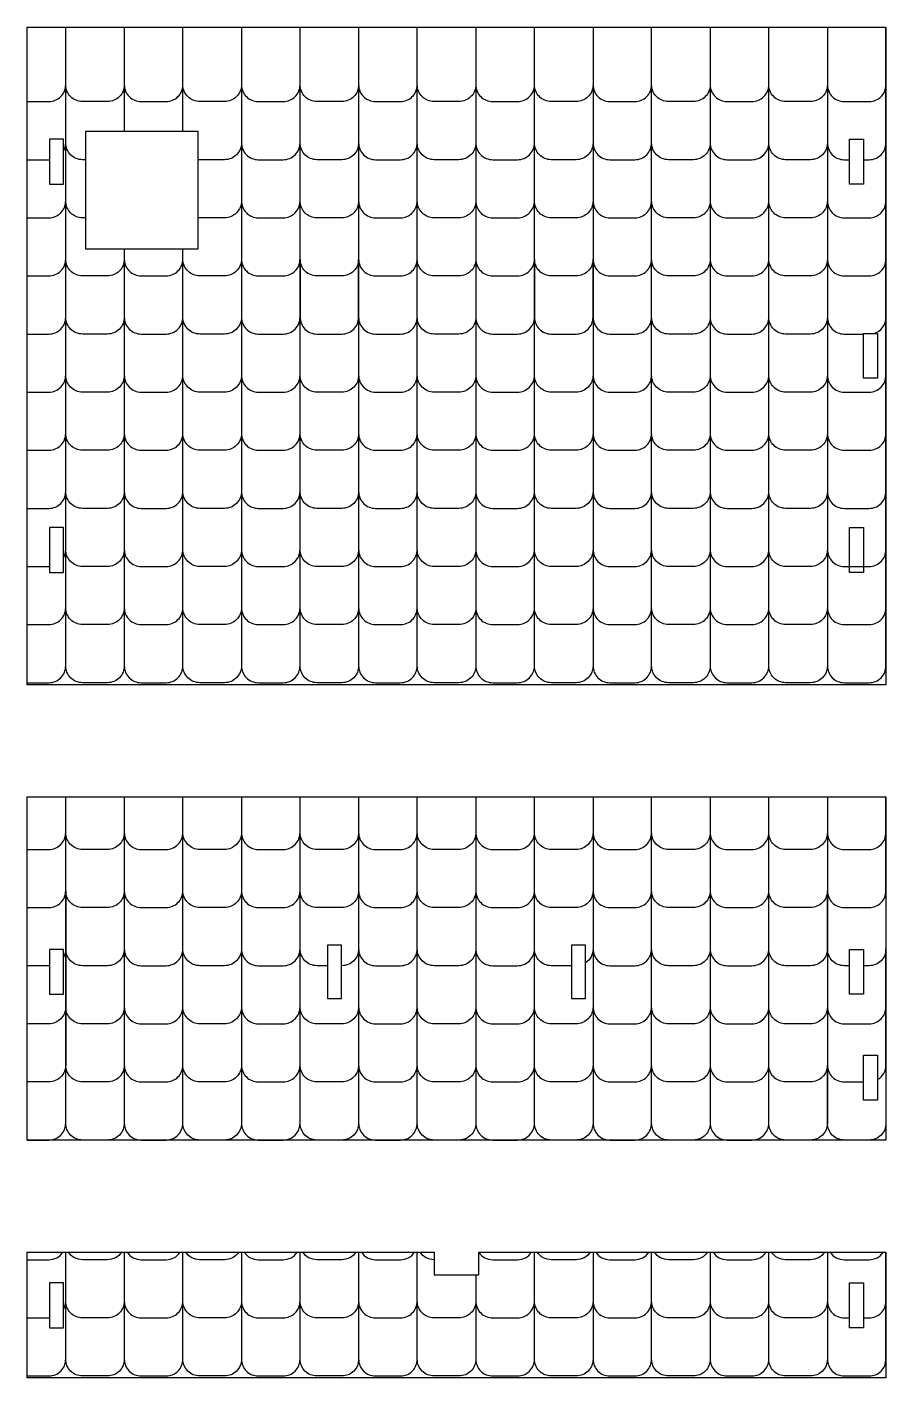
# Model space of a CAD drawing. Extents: x -798 to 1523, y 1114 to 3070.
# Drawn here: x 1156 to 1523, y 2491 to 3068 of the extents above; entities that cross this region are included whole.
import ezdxf

# ---------------------------------------------------------------- set-up
doc = ezdxf.new("R2010")
doc.units = 0
doc.header["$MEASUREMENT"] = 0
doc.layers.add('LAYER1', color=18, linetype='CONTINUOUS')

msp = doc.modelspace()

# ---------------------------------------------------------------- linework, layer by layer
at = {"layer": 'LAYER1'}
for points in [[(1156.24, 3036.45), (1165.57, 3036.45, 0.414214), (1172.77, 3043.65), (1172.77, 3068.33)], [(1197.82, 3068.33), (1197.82, 3043.65, -0.414214), (1190.62, 3036.45), (1179.97, 3036.45, -0.414214), (1172.77, 3043.65), (1172.77, 3068.33)], [(1197.82, 3068.33), (1197.82, 3043.65, 0.414214), (1205.02, 3036.45), (1215.67, 3036.45, 0.414214), (1222.87, 3043.65), (1222.87, 3068.33)], [(1247.91, 3068.33), (1247.91, 3043.65, -0.414214), (1240.71, 3036.45), (1230.07, 3036.45, -0.414214), (1222.87, 3043.65), (1222.87, 3068.33)], [(1247.91, 3068.33), (1247.91, 3043.65, 0.414214), (1255.11, 3036.45), (1265.76, 3036.45, 0.414214), (1272.96, 3043.65), (1272.96, 3068.33)], [(1298.01, 3068.33), (1298.01, 3043.65, -0.414214), (1290.81, 3036.45), (1280.16, 3036.45, -0.414214), (1272.96, 3043.65), (1272.96, 3068.33)], [(1298.01, 3068.33), (1298.01, 3043.65, 0.414214), (1305.21, 3036.45), (1315.86, 3036.45, 0.414214), (1323.06, 3043.65), (1323.06, 3068.33)], [(1348.1, 3068.33), (1348.1, 3043.65, -0.414214), (1340.9, 3036.45), (1330.26, 3036.45, -0.414214), (1323.06, 3043.65), (1323.06, 3068.33)], [(1348.1, 3068.33), (1348.1, 3043.65, 0.414214), (1355.3, 3036.45), (1365.95, 3036.45, 0.414214), (1373.15, 3043.65), (1373.15, 3068.33)], [(1398.2, 3068.33), (1398.2, 3043.65, -0.414214), (1391, 3036.45), (1380.35, 3036.45, -0.414214), (1373.15, 3043.65), (1373.15, 3068.33)], [(1398.2, 3068.33), (1398.2, 3043.65, 0.414214), (1405.4, 3036.45), (1416.05, 3036.45, 0.414214), (1423.25, 3043.65), (1423.25, 3068.33)], [(1448.29, 3068.33), (1448.29, 3043.65, -0.414214), (1441.09, 3036.45), (1430.45, 3036.45, -0.414214), (1423.25, 3043.65), (1423.25, 3068.33)], [(1448.29, 3068.33), (1448.29, 3043.65, 0.414214), (1455.49, 3036.45), (1466.14, 3036.45, 0.414214), (1473.34, 3043.65), (1473.34, 3068.33)], [(1498.39, 3068.33), (1498.39, 3043.65, -0.414214), (1491.19, 3036.45), (1480.54, 3036.45, -0.414214), (1473.34, 3043.65), (1473.34, 3068.33)], [(1498.39, 3068.33), (1498.39, 3043.65, 0.414214), (1505.59, 3036.45), (1516.24, 3036.45, 0.414214), (1523.44, 3043.65), (1523.44, 3068.33)], [(1171.84, 3015.26, 0.129526), (1172.77, 3018.81), (1172.77, 3043.65)], [(1181.44, 3011.61), (1179.97, 3011.61, -0.414214), (1172.77, 3018.81), (1172.77, 3043.65)], [(1247.91, 3043.65), (1247.91, 3018.81, -0.414214), (1240.71, 3011.61), (1230.07, 3011.61, -0.027222), (1229.28, 3011.65)], [(1247.91, 3043.65), (1247.91, 3018.81, 0.414214), (1255.11, 3011.61), (1265.76, 3011.61, 0.414214), (1272.96, 3018.81), (1272.96, 3043.65)], [(1298.01, 3043.65), (1298.01, 3018.81, -0.414214), (1290.81, 3011.61), (1280.16, 3011.61, -0.414214), (1272.96, 3018.81), (1272.96, 3043.65)], [(1298.01, 3043.65), (1298.01, 3018.81, 0.414214), (1305.21, 3011.61), (1315.86, 3011.61, 0.414214), (1323.06, 3018.81), (1323.06, 3043.65)], [(1348.1, 3043.65), (1348.1, 3018.81, -0.414214), (1340.9, 3011.61), (1330.26, 3011.61, -0.414214), (1323.06, 3018.81), (1323.06, 3043.65)], [(1348.1, 3043.65), (1348.1, 3018.81, 0.414214), (1355.3, 3011.61), (1365.95, 3011.61, 0.414214), (1373.15, 3018.81), (1373.15, 3043.65)], [(1398.2, 3043.65), (1398.2, 3018.81, -0.414214), (1391, 3011.61), (1380.35, 3011.61, -0.414214), (1373.15, 3018.81), (1373.15, 3043.65)], [(1398.2, 3043.65), (1398.2, 3018.81, 0.414214), (1405.4, 3011.61), (1416.05, 3011.61, 0.414214), (1423.25, 3018.81), (1423.25, 3043.65)], [(1448.29, 3043.65), (1448.29, 3018.81, -0.414214), (1441.09, 3011.61), (1430.45, 3011.61, -0.414214), (1423.25, 3018.81), (1423.25, 3043.65)], [(1448.29, 3043.65), (1448.29, 3018.81, 0.414214), (1455.49, 3011.61), (1466.14, 3011.61, 0.414214), (1473.34, 3018.81), (1473.34, 3043.65)], [(1498.39, 3043.65), (1498.39, 3018.81, -0.414214), (1491.19, 3011.61), (1480.54, 3011.61, -0.414214), (1473.34, 3018.81), (1473.34, 3043.65)], [(1498.39, 3043.65), (1498.39, 3018.81, 0.414214), (1505.59, 3011.61), (1507.84, 3011.61)], [(1513.84, 3011.61), (1516.24, 3011.61, 0.414214), (1523.44, 3018.81), (1523.44, 3043.65)], [(1156.24, 2986.77), (1165.57, 2986.77, 0.414214), (1172.77, 2993.97), (1172.77, 3018.81)], [(1181.44, 2986.77), (1179.97, 2986.77, -0.414214), (1172.77, 2993.97), (1172.77, 3018.81)], [(1247.91, 3018.81), (1247.91, 2993.97, -0.414214), (1240.71, 2986.77), (1230.07, 2986.77, -0.027222), (1229.28, 2986.81)], [(1247.91, 3018.81), (1247.91, 2993.97, 0.414214), (1255.11, 2986.77), (1265.76, 2986.77, 0.414214), (1272.96, 2993.97), (1272.96, 3018.81)], [(1298.01, 3018.81), (1298.01, 2993.97, -0.414214), (1290.81, 2986.77), (1280.16, 2986.77, -0.414214), (1272.96, 2993.97), (1272.96, 3018.81)], [(1298.01, 3018.81), (1298.01, 2993.97, 0.414214), (1305.21, 2986.77), (1315.86, 2986.77, 0.414214), (1323.06, 2993.97), (1323.06, 3018.81)], [(1348.1, 3018.81), (1348.1, 2993.97, -0.414214), (1340.9, 2986.77), (1330.26, 2986.77, -0.414214), (1323.06, 2993.97), (1323.06, 3018.81)], [(1348.1, 3018.81), (1348.1, 2993.97, 0.414214), (1355.3, 2986.77), (1365.95, 2986.77, 0.414214), (1373.15, 2993.97), (1373.15, 3018.81)], [(1398.2, 3018.81), (1398.2, 2993.97, -0.414214), (1391, 2986.77), (1380.35, 2986.77, -0.414214), (1373.15, 2993.97), (1373.15, 3018.81)], [(1398.2, 3018.81), (1398.2, 2993.97, 0.414214), (1405.4, 2986.77), (1416.05, 2986.77, 0.414214), (1423.25, 2993.97), (1423.25, 3018.81)], [(1448.29, 3018.81), (1448.29, 2993.97, -0.414214), (1441.09, 2986.77), (1430.45, 2986.77, -0.414214), (1423.25, 2993.97), (1423.25, 3018.81)], [(1448.29, 3018.81), (1448.29, 2993.97, 0.414214), (1455.49, 2986.77), (1466.14, 2986.77, 0.414214), (1473.34, 2993.97), (1473.34, 3018.81)], [(1498.39, 3018.81), (1498.39, 2993.97, -0.414214), (1491.19, 2986.77), (1480.54, 2986.77, -0.414214), (1473.34, 2993.97), (1473.34, 3018.81)], [(1498.39, 3018.81), (1498.39, 2993.97, 0.414214), (1505.59, 2986.77), (1516.24, 2986.77, 0.414214), (1523.44, 2993.97), (1523.44, 3018.81)], [(1156.24, 3011.61), (1165.57, 3011.61, 0.009213), (1165.84, 3011.61)], [(1156.24, 2961.93), (1165.57, 2961.93, 0.414214), (1172.77, 2969.13), (1172.77, 2993.97)], [(1197.82, 2973.33), (1197.82, 2969.13, -0.414214), (1190.62, 2961.93), (1179.97, 2961.93, -0.414214), (1172.77, 2969.13), (1172.77, 2993.97)], [(1247.91, 2993.97), (1247.91, 2969.13, -0.414214), (1240.71, 2961.93), (1230.07, 2961.93, -0.414214), (1222.87, 2969.13), (1222.87, 2973.33)], [(1247.91, 2993.97), (1247.91, 2969.13, 0.414214), (1255.11, 2961.93), (1265.76, 2961.93, 0.414214), (1272.96, 2969.13), (1272.96, 2993.97)], [(1298.01, 2993.97), (1298.01, 2969.13, -0.414214), (1290.81, 2961.93), (1280.16, 2961.93, -0.414214), (1272.96, 2969.13), (1272.96, 2993.97)], [(1298.01, 2993.97), (1298.01, 2969.13, 0.414214), (1305.21, 2961.93), (1315.86, 2961.93, 0.414214), (1323.06, 2969.13), (1323.06, 2993.97)], [(1348.1, 2993.97), (1348.1, 2969.13, -0.414214), (1340.9, 2961.93), (1330.26, 2961.93, -0.414214), (1323.06, 2969.13), (1323.06, 2993.97)], [(1348.1, 2993.97), (1348.1, 2969.13, 0.414214), (1355.3, 2961.93), (1365.95, 2961.93, 0.414214), (1373.15, 2969.13), (1373.15, 2993.97)], [(1398.2, 2993.97), (1398.2, 2969.13, -0.414214), (1391, 2961.93), (1380.35, 2961.93, -0.414214), (1373.15, 2969.13), (1373.15, 2993.97)], [(1398.2, 2993.97), (1398.2, 2969.13, 0.414214), (1405.4, 2961.93), (1416.05, 2961.93, 0.414214), (1423.25, 2969.13), (1423.25, 2993.97)], [(1448.29, 2993.97), (1448.29, 2969.13, -0.414214), (1441.09, 2961.93), (1430.45, 2961.93, -0.414214), (1423.25, 2969.13), (1423.25, 2993.97)], [(1448.29, 2993.97), (1448.29, 2969.13, 0.414214), (1455.49, 2961.93), (1466.14, 2961.93, 0.414214), (1473.34, 2969.13), (1473.34, 2993.97)], [(1498.39, 2993.97), (1498.39, 2969.13, -0.414214), (1491.19, 2961.93), (1480.54, 2961.93, -0.414214), (1473.34, 2969.13), (1473.34, 2993.97)], [(1498.39, 2993.97), (1498.39, 2969.13, 0.414214), (1505.59, 2961.93), (1516.24, 2961.93, 0.414214), (1523.44, 2969.13), (1523.44, 2993.97)], [(1156.24, 2937.09), (1165.57, 2937.09, 0.414214), (1172.77, 2944.29), (1172.77, 2969.13)], [(1197.82, 2969.13), (1197.82, 2944.29, -0.414214), (1190.62, 2937.09), (1179.97, 2937.09, -0.414214), (1172.77, 2944.29), (1172.77, 2969.13)], [(1197.82, 2973.33), (1197.82, 2969.13, 0.414214), (1205.02, 2961.93), (1215.67, 2961.93, 0.414214), (1222.87, 2969.13), (1222.87, 2973.33)], [(1197.82, 2969.13), (1197.82, 2944.29, 0.414214), (1205.02, 2937.09), (1215.67, 2937.09, 0.414214), (1222.87, 2944.29), (1222.87, 2969.13)], [(1247.91, 2969.13), (1247.91, 2944.29, -0.414214), (1240.71, 2937.09), (1230.07, 2937.09, -0.414214), (1222.87, 2944.29), (1222.87, 2969.13)], [(1247.91, 2969.13), (1247.91, 2944.29, 0.414214), (1255.11, 2937.09), (1265.76, 2937.09, 0.414214), (1272.96, 2944.29), (1272.96, 2969.13)], [(1272.96, 2969.13), (1272.96, 2944.29, 0.414214), (1280.16, 2937.09), (1290.81, 2937.09, 0.414214), (1298.01, 2944.29), (1298.01, 2969.13)], [(1298.01, 2969.13), (1298.01, 2944.29, 0.414214), (1305.21, 2937.09), (1315.86, 2937.09, 0.414214), (1323.06, 2944.29), (1323.06, 2969.13)], [(1348.1, 2969.13), (1348.1, 2944.29, -0.414214), (1340.9, 2937.09), (1330.26, 2937.09, -0.414214), (1323.06, 2944.29), (1323.06, 2969.13)], [(1348.1, 2969.13), (1348.1, 2944.29, 0.414214), (1355.3, 2937.09), (1365.95, 2937.09, 0.414214), (1373.15, 2944.29), (1373.15, 2969.13)], [(1373.15, 2969.13), (1373.15, 2944.29, 0.414214), (1380.35, 2937.09), (1391, 2937.09, 0.414214), (1398.2, 2944.29), (1398.2, 2969.13)], [(1398.2, 2969.13), (1398.2, 2944.29, 0.414214), (1405.4, 2937.09), (1416.05, 2937.09, 0.414214), (1423.25, 2944.29), (1423.25, 2969.13)], [(1448.29, 2969.13), (1448.29, 2944.29, -0.414214), (1441.09, 2937.09), (1430.45, 2937.09, -0.414214), (1423.25, 2944.29), (1423.25, 2969.13)], [(1448.29, 2969.13), (1448.29, 2944.29, 0.414214), (1455.49, 2937.09), (1466.14, 2937.09, 0.414214), (1473.34, 2944.29), (1473.34, 2969.13)], [(1498.39, 2969.13), (1498.39, 2944.29, -0.414214), (1491.19, 2937.09), (1480.54, 2937.09, -0.414214), (1473.34, 2944.29), (1473.34, 2969.13)], [(1498.39, 2969.13), (1498.39, 2944.29, 0.414214), (1505.59, 2937.09), (1513.84, 2937.09)], [(1518.2, 2937.36, 0.335351), (1523.44, 2944.29), (1523.44, 2969.13)], [(1156.24, 2912.25), (1165.57, 2912.25, 0.414214), (1172.77, 2919.45), (1172.77, 2944.29)], [(1197.82, 2944.29), (1197.82, 2919.45, -0.414214), (1190.62, 2912.25), (1179.97, 2912.25, -0.414214), (1172.77, 2919.45), (1172.77, 2944.29)], [(1197.82, 2944.29), (1197.82, 2919.45, 0.414214), (1205.02, 2912.25), (1215.67, 2912.25, 0.414214), (1222.87, 2919.45), (1222.87, 2944.29)], [(1247.91, 2944.29), (1247.91, 2919.45, -0.414214), (1240.71, 2912.25), (1230.07, 2912.25, -0.414214), (1222.87, 2919.45), (1222.87, 2944.29)], [(1247.91, 2944.29), (1247.91, 2919.45, 0.414214), (1255.11, 2912.25), (1265.76, 2912.25, 0.414214), (1272.96, 2919.45), (1272.96, 2944.29)], [(1298.01, 2944.29), (1298.01, 2919.45, -0.414214), (1290.81, 2912.25), (1280.16, 2912.25, -0.414214), (1272.96, 2919.45), (1272.96, 2944.29)], [(1298.01, 2944.29), (1298.01, 2919.45, 0.414214), (1305.21, 2912.25), (1315.86, 2912.25, 0.414214), (1323.06, 2919.45), (1323.06, 2944.29)], [(1348.1, 2944.29), (1348.1, 2919.45, -0.414214), (1340.9, 2912.25), (1330.26, 2912.25, -0.414214), (1323.06, 2919.45), (1323.06, 2944.29)], [(1348.1, 2944.29), (1348.1, 2919.45, 0.414214), (1355.3, 2912.25), (1365.95, 2912.25, 0.414214), (1373.15, 2919.45), (1373.15, 2944.29)], [(1398.2, 2944.29), (1398.2, 2919.45, -0.414214), (1391, 2912.25), (1380.35, 2912.25, -0.414214), (1373.15, 2919.45), (1373.15, 2944.29)], [(1398.2, 2944.29), (1398.2, 2919.45, 0.414214), (1405.4, 2912.25), (1416.05, 2912.25, 0.414214), (1423.25, 2919.45), (1423.25, 2944.29)], [(1448.29, 2944.29), (1448.29, 2919.45, -0.414214), (1441.09, 2912.25), (1430.45, 2912.25, -0.414214), (1423.25, 2919.45), (1423.25, 2944.29)], [(1448.29, 2944.29), (1448.29, 2919.45, 0.414214), (1455.49, 2912.25), (1466.14, 2912.25, 0.414214), (1473.34, 2919.45), (1473.34, 2944.29)], [(1498.39, 2944.29), (1498.39, 2919.45, -0.414214), (1491.19, 2912.25), (1480.54, 2912.25, -0.414214), (1473.34, 2919.45), (1473.34, 2944.29)], [(1498.39, 2944.29), (1498.39, 2919.45, 0.414214), (1505.59, 2912.25), (1516.24, 2912.25, 0.414214), (1523.44, 2919.45), (1523.44, 2944.29)], [(1156.24, 2887.41), (1165.57, 2887.41, 0.414214), (1172.77, 2894.61), (1172.77, 2919.45)], [(1197.82, 2919.45), (1197.82, 2894.61, -0.414214), (1190.62, 2887.41), (1179.97, 2887.41, -0.414214), (1172.77, 2894.61), (1172.77, 2919.45)], [(1197.82, 2919.45), (1197.82, 2894.61, 0.414214), (1205.02, 2887.41), (1215.67, 2887.41, 0.414214), (1222.87, 2894.61), (1222.87, 2919.45)], [(1247.91, 2919.45), (1247.91, 2894.61, -0.414214), (1240.71, 2887.41), (1230.07, 2887.41, -0.414214), (1222.87, 2894.61), (1222.87, 2919.45)], [(1247.91, 2919.45), (1247.91, 2894.61, 0.414214), (1255.11, 2887.41), (1265.76, 2887.41, 0.414214), (1272.96, 2894.61), (1272.96, 2919.45)], [(1298.01, 2919.45), (1298.01, 2894.61, -0.414214), (1290.81, 2887.41), (1280.16, 2887.41, -0.414214), (1272.96, 2894.61), (1272.96, 2919.45)], [(1298.01, 2919.45), (1298.01, 2894.61, 0.414214), (1305.21, 2887.41), (1315.86, 2887.41, 0.414214), (1323.06, 2894.61), (1323.06, 2919.45)], [(1348.1, 2919.45), (1348.1, 2894.61, -0.414214), (1340.9, 2887.41), (1330.26, 2887.41, -0.414214), (1323.06, 2894.61), (1323.06, 2919.45)], [(1348.1, 2919.45), (1348.1, 2894.61, 0.414214), (1355.3, 2887.41), (1365.95, 2887.41, 0.414214), (1373.15, 2894.61), (1373.15, 2919.45)], [(1398.2, 2919.45), (1398.2, 2894.61, -0.414214), (1391, 2887.41), (1380.35, 2887.41, -0.414214), (1373.15, 2894.61), (1373.15, 2919.45)], [(1398.2, 2919.45), (1398.2, 2894.61, 0.414214), (1405.4, 2887.41), (1416.05, 2887.41, 0.414214), (1423.25, 2894.61), (1423.25, 2919.45)], [(1448.29, 2919.45), (1448.29, 2894.61, -0.414214), (1441.09, 2887.41), (1430.45, 2887.41, -0.414214), (1423.25, 2894.61), (1423.25, 2919.45)], [(1448.29, 2919.45), (1448.29, 2894.61, 0.414214), (1455.49, 2887.41), (1466.14, 2887.41, 0.414214), (1473.34, 2894.61), (1473.34, 2919.45)], [(1498.39, 2919.45), (1498.39, 2894.61, -0.414214), (1491.19, 2887.41), (1480.54, 2887.41, -0.414214), (1473.34, 2894.61), (1473.34, 2919.45)], [(1498.39, 2919.45), (1498.39, 2894.61, 0.414214), (1505.59, 2887.41), (1516.24, 2887.41, 0.414214), (1523.44, 2894.61), (1523.44, 2919.45)], [(1156.24, 2862.57), (1165.57, 2862.57, 0.414214), (1172.77, 2869.77), (1172.77, 2894.61)], [(1197.82, 2894.61), (1197.82, 2869.77, -0.414214), (1190.62, 2862.57), (1179.97, 2862.57, -0.414214), (1172.77, 2869.77), (1172.77, 2894.61)], [(1197.82, 2894.61), (1197.82, 2869.77, 0.414214), (1205.02, 2862.57), (1215.67, 2862.57, 0.414214), (1222.87, 2869.77), (1222.87, 2894.61)], [(1247.91, 2894.61), (1247.91, 2869.77, -0.414214), (1240.71, 2862.57), (1230.07, 2862.57, -0.414214), (1222.87, 2869.77), (1222.87, 2894.61)], [(1247.91, 2894.61), (1247.91, 2869.77, 0.414214), (1255.11, 2862.57), (1265.76, 2862.57, 0.414214), (1272.96, 2869.77), (1272.96, 2894.61)], [(1298.01, 2894.61), (1298.01, 2869.77, -0.414214), (1290.81, 2862.57), (1280.16, 2862.57, -0.414214), (1272.96, 2869.77), (1272.96, 2894.61)], [(1298.01, 2894.61), (1298.01, 2869.77, 0.414214), (1305.21, 2862.57), (1315.86, 2862.57, 0.414214), (1323.06, 2869.77), (1323.06, 2894.61)], [(1348.1, 2894.61), (1348.1, 2869.77, -0.414214), (1340.9, 2862.57), (1330.26, 2862.57, -0.414214), (1323.06, 2869.77), (1323.06, 2894.61)], [(1348.1, 2894.61), (1348.1, 2869.77, 0.414214), (1355.3, 2862.57), (1365.95, 2862.57, 0.414214), (1373.15, 2869.77), (1373.15, 2894.61)], [(1398.2, 2894.61), (1398.2, 2869.77, -0.414214), (1391, 2862.57), (1380.35, 2862.57, -0.414214), (1373.15, 2869.77), (1373.15, 2894.61)], [(1398.2, 2894.61), (1398.2, 2869.77, 0.414214), (1405.4, 2862.57), (1416.05, 2862.57, 0.414214), (1423.25, 2869.77), (1423.25, 2894.61)], [(1448.29, 2894.61), (1448.29, 2869.77, -0.414214), (1441.09, 2862.57), (1430.45, 2862.57, -0.414214), (1423.25, 2869.77), (1423.25, 2894.61)], [(1448.29, 2894.61), (1448.29, 2869.77, 0.414214), (1455.49, 2862.57), (1466.14, 2862.57, 0.414214), (1473.34, 2869.77), (1473.34, 2894.61)], [(1498.39, 2894.61), (1498.39, 2869.77, -0.414214), (1491.19, 2862.57), (1480.54, 2862.57, -0.414214), (1473.34, 2869.77), (1473.34, 2894.61)], [(1498.39, 2894.61), (1498.39, 2869.77, 0.414214), (1505.59, 2862.57), (1516.24, 2862.57, 0.414214), (1523.44, 2869.77), (1523.44, 2894.61)], [(1171.84, 2841.38, 0.129526), (1172.77, 2844.93), (1172.77, 2869.77)], [(1197.82, 2869.77), (1197.82, 2844.93, -0.414214), (1190.62, 2837.73), (1179.97, 2837.73, -0.414214), (1172.77, 2844.93), (1172.77, 2869.77)], [(1197.82, 2869.77), (1197.82, 2844.93, 0.414214), (1205.02, 2837.73), (1215.67, 2837.73, 0.414214), (1222.87, 2844.93), (1222.87, 2869.77)], [(1247.91, 2869.77), (1247.91, 2844.93, -0.414214), (1240.71, 2837.73), (1230.07, 2837.73, -0.414214), (1222.87, 2844.93), (1222.87, 2869.77)], [(1247.91, 2869.77), (1247.91, 2844.93, 0.414214), (1255.11, 2837.73), (1265.76, 2837.73, 0.414214), (1272.96, 2844.93), (1272.96, 2869.77)], [(1298.01, 2869.77), (1298.01, 2844.93, -0.414214), (1290.81, 2837.73), (1280.16, 2837.73, -0.414214), (1272.96, 2844.93), (1272.96, 2869.77)], [(1298.01, 2869.77), (1298.01, 2844.93, 0.414214), (1305.21, 2837.73), (1315.86, 2837.73, 0.414214), (1323.06, 2844.93), (1323.06, 2869.77)], [(1348.1, 2869.77), (1348.1, 2844.93, -0.414214), (1340.9, 2837.73), (1330.26, 2837.73, -0.414214), (1323.06, 2844.93), (1323.06, 2869.77)], [(1348.1, 2869.77), (1348.1, 2844.93, 0.414214), (1355.3, 2837.73), (1365.95, 2837.73, 0.414214), (1373.15, 2844.93), (1373.15, 2869.77)], [(1398.2, 2869.77), (1398.2, 2844.93, -0.414214), (1391, 2837.73), (1380.35, 2837.73, -0.414214), (1373.15, 2844.93), (1373.15, 2869.77)], [(1398.2, 2869.77), (1398.2, 2844.93, 0.414214), (1405.4, 2837.73), (1416.05, 2837.73, 0.414214), (1423.25, 2844.93), (1423.25, 2869.77)], [(1448.29, 2869.77), (1448.29, 2844.93, -0.414214), (1441.09, 2837.73), (1430.45, 2837.73, -0.414214), (1423.25, 2844.93), (1423.25, 2869.77)], [(1448.29, 2869.77), (1448.29, 2844.93, 0.414214), (1455.49, 2837.73), (1466.14, 2837.73, 0.414214), (1473.34, 2844.93), (1473.34, 2869.77)], [(1498.39, 2869.77), (1498.39, 2844.93, -0.414214), (1491.19, 2837.73), (1480.54, 2837.73, -0.414214), (1473.34, 2844.93), (1473.34, 2869.77)], [(1498.39, 2869.77), (1498.39, 2844.93, 0.414214), (1505.59, 2837.73), (1516.24, 2837.73, 0.414214), (1523.44, 2844.93), (1523.44, 2869.77)], [(1156.24, 2812.89), (1165.57, 2812.89, 0.414214), (1172.77, 2820.09), (1172.77, 2844.93)], [(1197.82, 2844.93), (1197.82, 2820.09, -0.414214), (1190.62, 2812.89), (1179.97, 2812.89, -0.414214), (1172.77, 2820.09), (1172.77, 2844.93)], [(1197.82, 2844.93), (1197.82, 2820.09, 0.414214), (1205.02, 2812.89), (1215.67, 2812.89, 0.414214), (1222.87, 2820.09), (1222.87, 2844.93)], [(1247.91, 2844.93), (1247.91, 2820.09, -0.414214), (1240.71, 2812.89), (1230.07, 2812.89, -0.414214), (1222.87, 2820.09), (1222.87, 2844.93)], [(1247.91, 2844.93), (1247.91, 2820.09, 0.414214), (1255.11, 2812.89), (1265.76, 2812.89, 0.414214), (1272.96, 2820.09), (1272.96, 2844.93)], [(1298.01, 2844.93), (1298.01, 2820.09, -0.414214), (1290.81, 2812.89), (1280.16, 2812.89, -0.414214), (1272.96, 2820.09), (1272.96, 2844.93)], [(1298.01, 2844.93), (1298.01, 2820.09, 0.414214), (1305.21, 2812.89), (1315.86, 2812.89, 0.414214), (1323.06, 2820.09), (1323.06, 2844.93)], [(1348.1, 2844.93), (1348.1, 2820.09, -0.414214), (1340.9, 2812.89), (1330.26, 2812.89, -0.414214), (1323.06, 2820.09), (1323.06, 2844.93)], [(1348.1, 2844.93), (1348.1, 2820.09, 0.414214), (1355.3, 2812.89), (1365.95, 2812.89, 0.414214), (1373.15, 2820.09), (1373.15, 2844.93)], [(1398.2, 2844.93), (1398.2, 2820.09, -0.414214), (1391, 2812.89), (1380.35, 2812.89, -0.414214), (1373.15, 2820.09), (1373.15, 2844.93)], [(1398.2, 2844.93), (1398.2, 2820.09, 0.414214), (1405.4, 2812.89), (1416.05, 2812.89, 0.414214), (1423.25, 2820.09), (1423.25, 2844.93)], [(1448.29, 2844.93), (1448.29, 2820.09, -0.414214), (1441.09, 2812.89), (1430.45, 2812.89, -0.414214), (1423.25, 2820.09), (1423.25, 2844.93)], [(1448.29, 2844.93), (1448.29, 2820.09, 0.414214), (1455.49, 2812.89), (1466.14, 2812.89, 0.414214), (1473.34, 2820.09), (1473.34, 2844.93)], [(1498.39, 2844.93), (1498.39, 2820.09, -0.414214), (1491.19, 2812.89), (1480.54, 2812.89, -0.414214), (1473.34, 2820.09), (1473.34, 2844.93)], [(1498.39, 2844.93), (1498.39, 2820.09, 0.414214), (1505.59, 2812.89), (1516.24, 2812.89, 0.414214), (1523.44, 2820.09), (1523.44, 2844.93)], [(1156.24, 2837.73), (1165.57, 2837.73, 0.009213), (1165.84, 2837.73)], [(1156.24, 2788.05), (1165.57, 2788.05, 0.414214), (1172.77, 2795.25), (1172.77, 2820.09)], [(1197.82, 2820.09), (1197.82, 2795.25, -0.414214), (1190.62, 2788.05), (1179.97, 2788.05, -0.414214), (1172.77, 2795.25), (1172.77, 2820.09)], [(1197.82, 2820.09), (1197.82, 2795.25, 0.414214), (1205.02, 2788.05), (1215.67, 2788.05, 0.414214), (1222.87, 2795.25), (1222.87, 2820.09)], [(1247.91, 2820.09), (1247.91, 2795.25, -0.414214), (1240.71, 2788.05), (1230.07, 2788.05, -0.414214), (1222.87, 2795.25), (1222.87, 2820.09)], [(1247.91, 2820.09), (1247.91, 2795.25, 0.414214), (1255.11, 2788.05), (1265.76, 2788.05, 0.414214), (1272.96, 2795.25), (1272.96, 2820.09)], [(1298.01, 2820.09), (1298.01, 2795.25, -0.414214), (1290.81, 2788.05), (1280.16, 2788.05, -0.414214), (1272.96, 2795.25), (1272.96, 2820.09)], [(1298.01, 2820.09), (1298.01, 2795.25, 0.414214), (1305.21, 2788.05), (1315.86, 2788.05, 0.414214), (1323.06, 2795.25), (1323.06, 2820.09)], [(1348.1, 2820.09), (1348.1, 2795.25, -0.414214), (1340.9, 2788.05), (1330.26, 2788.05, -0.414214), (1323.06, 2795.25), (1323.06, 2820.09)], [(1348.1, 2820.09), (1348.1, 2795.25, 0.414214), (1355.3, 2788.05), (1365.95, 2788.05, 0.414214), (1373.15, 2795.25), (1373.15, 2820.09)], [(1398.2, 2820.09), (1398.2, 2795.25, -0.414214), (1391, 2788.05), (1380.35, 2788.05, -0.414214), (1373.15, 2795.25), (1373.15, 2820.09)], [(1398.2, 2820.09), (1398.2, 2795.25, 0.414214), (1405.4, 2788.05), (1416.05, 2788.05, 0.414214), (1423.25, 2795.25), (1423.25, 2820.09)], [(1448.29, 2820.09), (1448.29, 2795.25, -0.414214), (1441.09, 2788.05), (1430.45, 2788.05, -0.414214), (1423.25, 2795.25), (1423.25, 2820.09)], [(1448.29, 2820.09), (1448.29, 2795.25, 0.414214), (1455.49, 2788.05), (1466.14, 2788.05, 0.414214), (1473.34, 2795.25), (1473.34, 2820.09)], [(1498.39, 2820.09), (1498.39, 2795.25, -0.414214), (1491.19, 2788.05), (1480.54, 2788.05, -0.414214), (1473.34, 2795.25), (1473.34, 2820.09)], [(1498.39, 2820.09), (1498.39, 2795.25, 0.414214), (1505.59, 2788.05), (1516.24, 2788.05, 0.414214), (1523.44, 2795.25), (1523.44, 2820.09)], [(1156.24, 2716.75), (1165.57, 2716.75, 0.414214), (1172.77, 2723.95), (1172.77, 2739.19)], [(1197.82, 2739.19), (1197.82, 2723.95, -0.414214), (1190.62, 2716.75), (1179.97, 2716.75, -0.414214), (1172.77, 2723.95), (1172.77, 2739.19)], [(1197.82, 2739.19), (1197.82, 2723.95, 0.414214), (1205.02, 2716.75), (1215.67, 2716.75, 0.414214), (1222.87, 2723.95), (1222.87, 2739.19)], [(1247.91, 2739.19), (1247.91, 2723.95, -0.414214), (1240.71, 2716.75), (1230.07, 2716.75, -0.414214), (1222.87, 2723.95), (1222.87, 2739.19)], [(1247.91, 2739.19), (1247.91, 2723.95, 0.414214), (1255.11, 2716.75), (1265.76, 2716.75, 0.414214), (1272.96, 2723.95), (1272.96, 2739.19)], [(1298.01, 2739.19), (1298.01, 2723.95, -0.414214), (1290.81, 2716.75), (1280.16, 2716.75, -0.414214), (1272.96, 2723.95), (1272.96, 2739.19)], [(1298.01, 2739.19), (1298.01, 2723.95, 0.414214), (1305.21, 2716.75), (1315.86, 2716.75, 0.414214), (1323.06, 2723.95), (1323.06, 2739.19)], [(1348.1, 2739.19), (1348.1, 2723.95, -0.414214), (1340.9, 2716.75), (1330.26, 2716.75, -0.414214), (1323.06, 2723.95), (1323.06, 2739.19)], [(1348.1, 2739.19), (1348.1, 2723.95, 0.414214), (1355.3, 2716.75), (1365.95, 2716.75, 0.414214), (1373.15, 2723.95), (1373.15, 2739.19)], [(1398.2, 2739.19), (1398.2, 2723.95, -0.414214), (1391, 2716.75), (1380.35, 2716.75, -0.414214), (1373.15, 2723.95), (1373.15, 2739.19)], [(1398.2, 2739.19), (1398.2, 2723.95, 0.414214), (1405.4, 2716.75), (1416.05, 2716.75, 0.414214), (1423.25, 2723.95), (1423.25, 2739.19)], [(1448.29, 2739.19), (1448.29, 2723.95, -0.414214), (1441.09, 2716.75), (1430.45, 2716.75, -0.414214), (1423.25, 2723.95), (1423.25, 2739.19)], [(1448.29, 2739.19), (1448.29, 2723.95, 0.414214), (1455.49, 2716.75), (1466.14, 2716.75, 0.414214), (1473.34, 2723.95), (1473.34, 2739.19)], [(1498.39, 2739.19), (1498.39, 2723.95, -0.414214), (1491.19, 2716.75), (1480.54, 2716.75, -0.414214), (1473.34, 2723.95), (1473.34, 2739.19)], [(1498.39, 2739.19), (1498.39, 2723.95, 0.414214), (1505.59, 2716.75), (1516.24, 2716.75, 0.414214), (1523.44, 2723.95), (1523.44, 2739.19)], [(1156.24, 2691.91), (1165.57, 2691.91, 0.414214), (1172.77, 2699.11), (1172.77, 2723.79)], [(1197.82, 2723.79), (1197.82, 2699.11, -0.414214), (1190.62, 2691.91), (1179.97, 2691.91, -0.414214), (1172.77, 2699.11), (1172.77, 2723.79)], [(1197.82, 2723.79), (1197.82, 2699.11, 0.414214), (1205.02, 2691.91), (1215.67, 2691.91, 0.414214), (1222.87, 2699.11), (1222.87, 2723.79)], [(1247.91, 2723.79), (1247.91, 2699.11, -0.414214), (1240.71, 2691.91), (1230.07, 2691.91, -0.414214), (1222.87, 2699.11), (1222.87, 2723.79)], [(1247.91, 2723.79), (1247.91, 2699.11, 0.414214), (1255.11, 2691.91), (1265.76, 2691.91, 0.414214), (1272.96, 2699.11), (1272.96, 2723.79)], [(1298.01, 2723.79), (1298.01, 2699.11, -0.414214), (1290.81, 2691.91), (1280.16, 2691.91, -0.414214), (1272.96, 2699.11), (1272.96, 2723.79)], [(1298.01, 2723.79), (1298.01, 2699.11, 0.414214), (1305.21, 2691.91), (1315.86, 2691.91, 0.414214), (1323.06, 2699.11), (1323.06, 2723.79)], [(1348.1, 2723.79), (1348.1, 2699.11, -0.414214), (1340.9, 2691.91), (1330.26, 2691.91, -0.414214), (1323.06, 2699.11), (1323.06, 2723.79)], [(1348.1, 2723.79), (1348.1, 2699.11, 0.414214), (1355.3, 2691.91), (1365.95, 2691.91, 0.414214), (1373.15, 2699.11), (1373.15, 2723.79)], [(1398.2, 2723.79), (1398.2, 2699.11, -0.414214), (1391, 2691.91), (1380.35, 2691.91, -0.414214), (1373.15, 2699.11), (1373.15, 2723.79)], [(1398.2, 2723.79), (1398.2, 2699.11, 0.414214), (1405.4, 2691.91), (1416.05, 2691.91, 0.414214), (1423.25, 2699.11), (1423.25, 2723.79)], [(1448.29, 2723.79), (1448.29, 2699.11, -0.414214), (1441.09, 2691.91), (1430.45, 2691.91, -0.414214), (1423.25, 2699.11), (1423.25, 2723.79)], [(1448.29, 2723.79), (1448.29, 2699.11, 0.414214), (1455.49, 2691.91), (1466.14, 2691.91, 0.414214), (1473.34, 2699.11), (1473.34, 2723.79)], [(1498.39, 2723.79), (1498.39, 2699.11, -0.414214), (1491.19, 2691.91), (1480.54, 2691.91, -0.414214), (1473.34, 2699.11), (1473.34, 2723.79)], [(1498.39, 2723.79), (1498.39, 2699.11, 0.414214), (1505.59, 2691.91), (1516.24, 2691.91, 0.414214), (1523.44, 2699.11), (1523.44, 2723.79)], [(1172.77, 2699.11), (1172.77, 2674.27, -0.129526), (1171.84, 2670.72)], [(1197.82, 2699.11), (1197.82, 2674.27, -0.414214), (1190.62, 2667.07), (1179.97, 2667.07, -0.414214), (1172.77, 2674.27), (1172.77, 2699.11)], [(1197.82, 2699.11), (1197.82, 2674.27, 0.414214), (1205.02, 2667.07), (1215.67, 2667.07, 0.414214), (1222.87, 2674.27), (1222.87, 2699.11)], [(1247.91, 2699.11), (1247.91, 2674.27, -0.414214), (1240.71, 2667.07), (1230.07, 2667.07, -0.414214), (1222.87, 2674.27), (1222.87, 2699.11)], [(1247.91, 2699.11), (1247.91, 2674.27, 0.414214), (1255.11, 2667.07), (1265.76, 2667.07, 0.414214), (1272.96, 2674.27), (1272.96, 2699.11)], [(1284.64, 2667.07), (1280.16, 2667.07, -0.414214), (1272.96, 2674.27), (1272.96, 2699.11)], [(1298.01, 2699.11), (1298.01, 2674.27, -0.414214), (1290.81, 2667.07), (1290.64, 2667.07)], [(1298.01, 2699.11), (1298.01, 2674.27, 0.414214), (1305.21, 2667.07), (1315.86, 2667.07, 0.414214), (1323.06, 2674.27), (1323.06, 2699.11)], [(1348.1, 2699.11), (1348.1, 2674.27, -0.414214), (1340.9, 2667.07), (1330.26, 2667.07, -0.414214), (1323.06, 2674.27), (1323.06, 2699.11)], [(1348.1, 2699.11), (1348.1, 2674.27, 0.414214), (1355.3, 2667.07), (1365.95, 2667.07, 0.414214), (1373.15, 2674.27), (1373.15, 2699.11)], [(1389.04, 2667.07), (1380.35, 2667.07, -0.414214), (1373.15, 2674.27), (1373.15, 2699.11)], [(1398.2, 2699.11), (1398.2, 2674.27, -0.24882), (1395.04, 2668.3)], [(1398.2, 2699.11), (1398.2, 2674.27, 0.414214), (1405.4, 2667.07), (1416.05, 2667.07, 0.414214), (1423.25, 2674.27), (1423.25, 2699.11)], [(1448.29, 2699.11), (1448.29, 2674.27, -0.414214), (1441.09, 2667.07), (1430.45, 2667.07, -0.414214), (1423.25, 2674.27), (1423.25, 2699.11)], [(1448.29, 2699.11), (1448.29, 2674.27, 0.414214), (1455.49, 2667.07), (1466.14, 2667.07, 0.414214), (1473.34, 2674.27), (1473.34, 2699.11)], [(1498.39, 2699.11), (1498.39, 2674.27, -0.414214), (1491.19, 2667.07), (1480.54, 2667.07, -0.414214), (1473.34, 2674.27), (1473.34, 2699.11)], [(1507.84, 2667.07), (1505.59, 2667.07, -0.414214), (1498.39, 2674.27), (1498.39, 2699.11)], [(1523.44, 2699.11), (1523.44, 2674.27, -0.414214), (1516.24, 2667.07), (1513.84, 2667.07)], [(1172.77, 2674.27), (1172.77, 2649.43, -0.414214), (1165.57, 2642.23), (1156.24, 2642.23)], [(1197.82, 2674.27), (1197.82, 2649.43, -0.414214), (1190.62, 2642.23), (1179.97, 2642.23, -0.414214), (1172.77, 2649.43), (1172.77, 2674.27)], [(1197.82, 2674.27), (1197.82, 2649.43, 0.414214), (1205.02, 2642.23), (1215.67, 2642.23, 0.414214), (1222.87, 2649.43), (1222.87, 2674.27)], [(1247.91, 2674.27), (1247.91, 2649.43, -0.414214), (1240.71, 2642.23), (1230.07, 2642.23, -0.414214), (1222.87, 2649.43), (1222.87, 2674.27)], [(1247.91, 2674.27), (1247.91, 2649.43, 0.414214), (1255.11, 2642.23), (1265.76, 2642.23, 0.414214), (1272.96, 2649.43), (1272.96, 2674.27)], [(1298.01, 2674.27), (1298.01, 2649.43, -0.414214), (1290.81, 2642.23), (1280.16, 2642.23, -0.414214), (1272.96, 2649.43), (1272.96, 2674.27)], [(1298.01, 2674.27), (1298.01, 2649.43, 0.414214), (1305.21, 2642.23), (1315.86, 2642.23, 0.414214), (1323.06, 2649.43), (1323.06, 2674.27)], [(1348.1, 2674.27), (1348.1, 2649.43, -0.414214), (1340.9, 2642.23), (1330.26, 2642.23, -0.414214), (1323.06, 2649.43), (1323.06, 2674.27)], [(1348.1, 2674.27), (1348.1, 2649.43, 0.414214), (1355.3, 2642.23), (1365.95, 2642.23, 0.414214), (1373.15, 2649.43), (1373.15, 2674.27)], [(1398.2, 2674.27), (1398.2, 2649.43, -0.414214), (1391, 2642.23), (1380.35, 2642.23, -0.414214), (1373.15, 2649.43), (1373.15, 2674.27)], [(1398.2, 2674.27), (1398.2, 2649.43, 0.414214), (1405.4, 2642.23), (1416.05, 2642.23, 0.414214), (1423.25, 2649.43), (1423.25, 2674.27)], [(1448.29, 2674.27), (1448.29, 2649.43, -0.414214), (1441.09, 2642.23), (1430.45, 2642.23, -0.414214), (1423.25, 2649.43), (1423.25, 2674.27)], [(1448.29, 2674.27), (1448.29, 2649.43, 0.414214), (1455.49, 2642.23), (1466.14, 2642.23, 0.414214), (1473.34, 2649.43), (1473.34, 2674.27)], [(1498.39, 2674.27), (1498.39, 2649.43, -0.414214), (1491.19, 2642.23), (1480.54, 2642.23, -0.414214), (1473.34, 2649.43), (1473.34, 2674.27)], [(1498.39, 2674.27), (1498.39, 2649.43, 0.414214), (1505.59, 2642.23), (1516.24, 2642.23, 0.414214), (1523.44, 2649.43), (1523.44, 2674.27)], [(1165.84, 2667.07, -0.009213), (1165.57, 2667.07), (1156.24, 2667.07)], [(1172.77, 2649.43), (1172.77, 2624.59, -0.414214), (1165.57, 2617.39), (1156.24, 2617.39)], [(1197.82, 2649.43), (1197.82, 2624.59, -0.414214), (1190.62, 2617.39), (1179.97, 2617.39, -0.414214), (1172.77, 2624.59), (1172.77, 2649.43)], [(1197.82, 2649.43), (1197.82, 2624.59, 0.414214), (1205.02, 2617.39), (1215.67, 2617.39, 0.414214), (1222.87, 2624.59), (1222.87, 2649.43)], [(1247.91, 2649.43), (1247.91, 2624.59, -0.414214), (1240.71, 2617.39), (1230.07, 2617.39, -0.414214), (1222.87, 2624.59), (1222.87, 2649.43)], [(1247.91, 2649.43), (1247.91, 2624.59, 0.414214), (1255.11, 2617.39), (1265.76, 2617.39, 0.414214), (1272.96, 2624.59), (1272.96, 2649.43)], [(1298.01, 2649.43), (1298.01, 2624.59, -0.414214), (1290.81, 2617.39), (1280.16, 2617.39, -0.414214), (1272.96, 2624.59), (1272.96, 2649.43)], [(1298.01, 2649.43), (1298.01, 2624.59, 0.414214), (1305.21, 2617.39), (1315.86, 2617.39, 0.414214), (1323.06, 2624.59), (1323.06, 2649.43)], [(1348.1, 2649.43), (1348.1, 2624.59, -0.414214), (1340.9, 2617.39), (1330.26, 2617.39, -0.414214), (1323.06, 2624.59), (1323.06, 2649.43)], [(1348.1, 2649.43), (1348.1, 2624.59, 0.414214), (1355.3, 2617.39), (1365.95, 2617.39, 0.414214), (1373.15, 2624.59), (1373.15, 2649.43)], [(1398.2, 2649.43), (1398.2, 2624.59, -0.414214), (1391, 2617.39), (1380.35, 2617.39, -0.414214), (1373.15, 2624.59), (1373.15, 2649.43)], [(1398.2, 2649.43), (1398.2, 2624.59, 0.414214), (1405.4, 2617.39), (1416.05, 2617.39, 0.414214), (1423.25, 2624.59), (1423.25, 2649.43)], [(1448.29, 2649.43), (1448.29, 2624.59, -0.414214), (1441.09, 2617.39), (1430.45, 2617.39, -0.414214), (1423.25, 2624.59), (1423.25, 2649.43)], [(1448.29, 2649.43), (1448.29, 2624.59, 0.414214), (1455.49, 2617.39), (1466.14, 2617.39, 0.414214), (1473.34, 2624.59), (1473.34, 2649.43)], [(1498.39, 2649.43), (1498.39, 2624.59, -0.414214), (1491.19, 2617.39), (1480.54, 2617.39, -0.414214), (1473.34, 2624.59), (1473.34, 2649.43)], [(1498.39, 2649.43), (1498.39, 2624.59, 0.414214), (1505.59, 2617.39), (1513.84, 2617.39)], [(1519.84, 2618.35, 0.267949), (1523.44, 2624.59), (1523.44, 2649.43)], [(1156.24, 2592.55), (1165.57, 2592.55, 0.414214), (1172.77, 2599.75), (1172.77, 2624.59)], [(1197.82, 2624.59), (1197.82, 2599.75, -0.414214), (1190.62, 2592.55), (1179.97, 2592.55, -0.414214), (1172.77, 2599.75), (1172.77, 2624.59)], [(1197.82, 2624.59), (1197.82, 2599.75, 0.414214), (1205.02, 2592.55), (1215.67, 2592.55, 0.414214), (1222.87, 2599.75), (1222.87, 2624.59)], [(1247.91, 2624.59), (1247.91, 2599.75, -0.414214), (1240.71, 2592.55), (1230.07, 2592.55, -0.414214), (1222.87, 2599.75), (1222.87, 2624.59)], [(1247.91, 2624.59), (1247.91, 2599.75, 0.414214), (1255.11, 2592.55), (1265.76, 2592.55, 0.414214), (1272.96, 2599.75), (1272.96, 2624.59)], [(1298.01, 2624.59), (1298.01, 2599.75, -0.414214), (1290.81, 2592.55), (1280.16, 2592.55, -0.414214), (1272.96, 2599.75), (1272.96, 2624.59)], [(1298.01, 2624.59), (1298.01, 2599.75, 0.414214), (1305.21, 2592.55), (1315.86, 2592.55, 0.414214), (1323.06, 2599.75), (1323.06, 2624.59)], [(1348.1, 2624.59), (1348.1, 2599.75, -0.414214), (1340.9, 2592.55), (1330.26, 2592.55, -0.414214), (1323.06, 2599.75), (1323.06, 2624.59)], [(1348.1, 2624.59), (1348.1, 2599.75, 0.414214), (1355.3, 2592.55), (1365.95, 2592.55, 0.414214), (1373.15, 2599.75), (1373.15, 2624.59)], [(1398.2, 2624.59), (1398.2, 2599.75, -0.414214), (1391, 2592.55), (1380.35, 2592.55, -0.414214), (1373.15, 2599.75), (1373.15, 2624.59)], [(1398.2, 2624.59), (1398.2, 2599.75, 0.414214), (1405.4, 2592.55), (1416.05, 2592.55, 0.414214), (1423.25, 2599.75), (1423.25, 2624.59)], [(1448.29, 2624.59), (1448.29, 2599.75, -0.414214), (1441.09, 2592.55), (1430.45, 2592.55, -0.414214), (1423.25, 2599.75), (1423.25, 2624.59)], [(1448.29, 2624.59), (1448.29, 2599.75, 0.414214), (1455.49, 2592.55), (1466.14, 2592.55, 0.414214), (1473.34, 2599.75), (1473.34, 2624.59)], [(1498.39, 2624.59), (1498.39, 2599.75, -0.414214), (1491.19, 2592.55), (1480.54, 2592.55, -0.414214), (1473.34, 2599.75), (1473.34, 2624.59)], [(1523.44, 2624.59), (1523.44, 2599.75, -0.414214), (1516.24, 2592.55), (1505.59, 2592.55, -0.414214), (1498.39, 2599.75), (1498.39, 2624.59)], [(1156.24, 2541.36), (1165.57, 2541.36, 0.249738), (1171.55, 2544.55)], [(1171.84, 2520.17, 0.129526), (1172.77, 2523.72), (1172.77, 2544.55)], [(1197.82, 2544.55), (1197.82, 2523.72, -0.414214), (1190.62, 2516.52), (1179.97, 2516.52, -0.414214), (1172.77, 2523.72), (1172.77, 2544.55)], [(1196.59, 2544.55, -0.249738), (1190.62, 2541.36), (1179.97, 2541.36, -0.249738), (1174, 2544.55)], [(1197.82, 2544.55), (1197.82, 2523.72, 0.414214), (1205.02, 2516.52), (1215.67, 2516.52, 0.414214), (1222.87, 2523.72), (1222.87, 2544.55)], [(1199.04, 2544.55, 0.249738), (1205.02, 2541.36), (1215.67, 2541.36, 0.249738), (1221.64, 2544.55)], [(1247.91, 2544.55), (1247.91, 2523.72, -0.414214), (1240.71, 2516.52), (1230.07, 2516.52, -0.414214), (1222.87, 2523.72), (1222.87, 2544.55)], [(1246.69, 2544.55, -0.249738), (1240.71, 2541.36), (1230.07, 2541.36, -0.249738), (1224.09, 2544.55)], [(1247.91, 2544.55), (1247.91, 2523.72, 0.414214), (1255.11, 2516.52), (1265.76, 2516.52, 0.414214), (1272.96, 2523.72), (1272.96, 2544.55)], [(1249.14, 2544.55, 0.249738), (1255.11, 2541.36), (1265.76, 2541.36, 0.249738), (1271.74, 2544.55)], [(1298.01, 2544.55), (1298.01, 2523.72, -0.414214), (1290.81, 2516.52), (1280.16, 2516.52, -0.414214), (1272.96, 2523.72), (1272.96, 2544.55)], [(1296.78, 2544.55, -0.249738), (1290.81, 2541.36), (1280.16, 2541.36, -0.249738), (1274.19, 2544.55)], [(1298.01, 2544.55), (1298.01, 2523.72, 0.414214), (1305.21, 2516.52), (1315.86, 2516.52, 0.414214), (1323.06, 2523.72), (1323.06, 2544.55)], [(1299.23, 2544.55, 0.249738), (1305.21, 2541.36), (1315.86, 2541.36, 0.249738), (1321.83, 2544.55)], [(1348.1, 2534.95), (1348.1, 2523.72, -0.414214), (1340.9, 2516.52), (1330.26, 2516.52, -0.414214), (1323.06, 2523.72), (1323.06, 2544.55)], [(1330.24, 2541.36, -0.249006), (1324.28, 2544.55)], [(1348.1, 2534.95), (1348.1, 2523.72, 0.414214), (1355.3, 2516.52), (1365.95, 2516.52, 0.414214), (1373.15, 2523.72), (1373.15, 2544.55)], [(1349.33, 2544.55, 0.249738), (1355.3, 2541.36), (1365.95, 2541.36, 0.249738), (1371.93, 2544.55)], [(1398.2, 2544.55), (1398.2, 2523.72, -0.414214), (1391, 2516.52), (1380.35, 2516.52, -0.414214), (1373.15, 2523.72), (1373.15, 2544.55)], [(1396.97, 2544.55, -0.249738), (1391, 2541.36), (1380.35, 2541.36, -0.249738), (1374.38, 2544.55)], [(1398.2, 2544.55), (1398.2, 2523.72, 0.414214), (1405.4, 2516.52), (1416.05, 2516.52, 0.414214), (1423.25, 2523.72), (1423.25, 2544.55)], [(1399.42, 2544.55, 0.249738), (1405.4, 2541.36), (1416.05, 2541.36, 0.249738), (1422.02, 2544.55)], [(1448.29, 2544.55), (1448.29, 2523.72, -0.414214), (1441.09, 2516.52), (1430.45, 2516.52, -0.414214), (1423.25, 2523.72), (1423.25, 2544.55)], [(1447.07, 2544.55, -0.249738), (1441.09, 2541.36), (1430.45, 2541.36, -0.249738), (1424.47, 2544.55)], [(1448.29, 2544.55), (1448.29, 2523.72, 0.414214), (1455.49, 2516.52), (1466.14, 2516.52, 0.414214), (1473.34, 2523.72), (1473.34, 2544.55)], [(1449.52, 2544.55, 0.249738), (1455.49, 2541.36), (1466.14, 2541.36, 0.249738), (1472.12, 2544.55)], [(1498.39, 2544.55), (1498.39, 2523.72, -0.414214), (1491.19, 2516.52), (1480.54, 2516.52, -0.414214), (1473.34, 2523.72), (1473.34, 2544.55)], [(1497.16, 2544.55, -0.249738), (1491.19, 2541.36), (1480.54, 2541.36, -0.249738), (1474.57, 2544.55)], [(1498.39, 2544.55), (1498.39, 2523.72, 0.414214), (1505.59, 2516.52), (1507.84, 2516.52)], [(1499.61, 2544.55, 0.249738), (1505.59, 2541.36), (1516.24, 2541.36, 0.249738), (1522.21, 2544.55)], [(1513.84, 2516.52), (1516.24, 2516.52, 0.414214), (1523.44, 2523.72), (1523.44, 2544.55)], [(1156.24, 2491.68), (1165.57, 2491.68, 0.414214), (1172.77, 2498.88), (1172.77, 2523.72)], [(1197.82, 2523.72), (1197.82, 2498.88, -0.414214), (1190.62, 2491.68), (1179.97, 2491.68, -0.414214), (1172.77, 2498.88), (1172.77, 2523.72)], [(1197.82, 2523.72), (1197.82, 2498.88, 0.414214), (1205.02, 2491.68), (1215.67, 2491.68, 0.414214), (1222.87, 2498.88), (1222.87, 2523.72)], [(1247.91, 2523.72), (1247.91, 2498.88, -0.414214), (1240.71, 2491.68), (1230.07, 2491.68, -0.414214), (1222.87, 2498.88), (1222.87, 2523.72)], [(1247.91, 2523.72), (1247.91, 2498.88, 0.414214), (1255.11, 2491.68), (1265.76, 2491.68, 0.414214), (1272.96, 2498.88), (1272.96, 2523.72)], [(1298.01, 2523.72), (1298.01, 2498.88, -0.414214), (1290.81, 2491.68), (1280.16, 2491.68, -0.414214), (1272.96, 2498.88), (1272.96, 2523.72)], [(1298.01, 2523.72), (1298.01, 2498.88, 0.414214), (1305.21, 2491.68), (1315.86, 2491.68, 0.414214), (1323.06, 2498.88), (1323.06, 2523.72)], [(1348.1, 2523.72), (1348.1, 2498.88, -0.414214), (1340.9, 2491.68), (1330.26, 2491.68, -0.414214), (1323.06, 2498.88), (1323.06, 2523.72)], [(1348.1, 2523.72), (1348.1, 2498.88, 0.414214), (1355.3, 2491.68), (1365.95, 2491.68, 0.414214), (1373.15, 2498.88), (1373.15, 2523.72)], [(1398.2, 2523.72), (1398.2, 2498.88, -0.414214), (1391, 2491.68), (1380.35, 2491.68, -0.414214), (1373.15, 2498.88), (1373.15, 2523.72)], [(1398.2, 2523.72), (1398.2, 2498.88, 0.414214), (1405.4, 2491.68), (1416.05, 2491.68, 0.414214), (1423.25, 2498.88), (1423.25, 2523.72)], [(1448.29, 2523.72), (1448.29, 2498.88, -0.414214), (1441.09, 2491.68), (1430.45, 2491.68, -0.414214), (1423.25, 2498.88), (1423.25, 2523.72)], [(1448.29, 2523.72), (1448.29, 2498.88, 0.414214), (1455.49, 2491.68), (1466.14, 2491.68, 0.414214), (1473.34, 2498.88), (1473.34, 2523.72)], [(1498.39, 2523.72), (1498.39, 2498.88, -0.414214), (1491.19, 2491.68), (1480.54, 2491.68, -0.414214), (1473.34, 2498.88), (1473.34, 2523.72)], [(1498.39, 2523.72), (1498.39, 2498.88, 0.414214), (1505.59, 2491.68), (1516.24, 2491.68, 0.414214), (1523.44, 2498.88), (1523.44, 2523.72)], [(1156.24, 2516.52), (1165.57, 2516.52, 0.009213), (1165.84, 2516.53)]]:
    msp.add_lwpolyline(points, format="xyb", dxfattribs=at)
for points in [[(1156.24, 3068.33), (1523.44, 3068.33), (1523.44, 2787.19), (1156.24, 2787.19)], [(1229.28, 2973.33), (1181.44, 2973.33), (1181.44, 3023.83), (1229.28, 3023.83)], [(1165.84, 3001.13), (1171.84, 3001.13), (1171.84, 3020.33), (1165.84, 3020.33)], [(1513.84, 3001.13), (1507.84, 3001.13), (1507.84, 3020.33), (1513.84, 3020.33)], [(1519.84, 2918.16), (1513.84, 2918.16), (1513.84, 2937.36), (1519.84, 2937.36)], [(1165.84, 2835.19), (1171.84, 2835.19), (1171.84, 2854.39), (1165.84, 2854.39)], [(1513.84, 2835.19), (1507.84, 2835.19), (1507.84, 2854.39), (1513.84, 2854.39)], [(1156.24, 2739.19), (1523.44, 2739.19), (1523.44, 2592.55), (1156.24, 2592.55)], [(1165.84, 2654.86), (1171.84, 2654.86), (1171.84, 2674.06), (1165.84, 2674.06)], [(1290.64, 2675.88), (1284.64, 2675.88), (1284.64, 2653.02), (1290.64, 2653.02)], [(1395.04, 2675.88), (1389.04, 2675.88), (1389.04, 2653.02), (1395.04, 2653.02)], [(1513.84, 2654.86), (1507.84, 2654.86), (1507.84, 2674.06), (1513.84, 2674.06)], [(1519.84, 2609.59), (1513.84, 2609.59), (1513.84, 2628.79), (1519.84, 2628.79)], [(1349.44, 2544.55), (1523.44, 2544.55), (1523.44, 2490.83), (1156.24, 2490.83), (1156.24, 2544.55), (1330.24, 2544.55), (1330.24, 2534.95), (1349.44, 2534.95)], [(1165.84, 2512.33), (1171.84, 2512.33), (1171.84, 2531.53), (1165.84, 2531.53)], [(1513.84, 2512.33), (1507.84, 2512.33), (1507.84, 2531.53), (1513.84, 2531.53)]]:
    msp.add_lwpolyline(points, close=True, dxfattribs=at)
for points in [[(1197.82, 3043.65), (1197.82, 3023.83)], [(1197.82, 3043.65), (1197.82, 3023.83)], [(1222.87, 3023.83), (1222.87, 3043.65)], [(1222.87, 3023.83), (1222.87, 3043.65)]]:
    msp.add_lwpolyline(points, dxfattribs=at)

doc.saveas('drawing.dxf')
